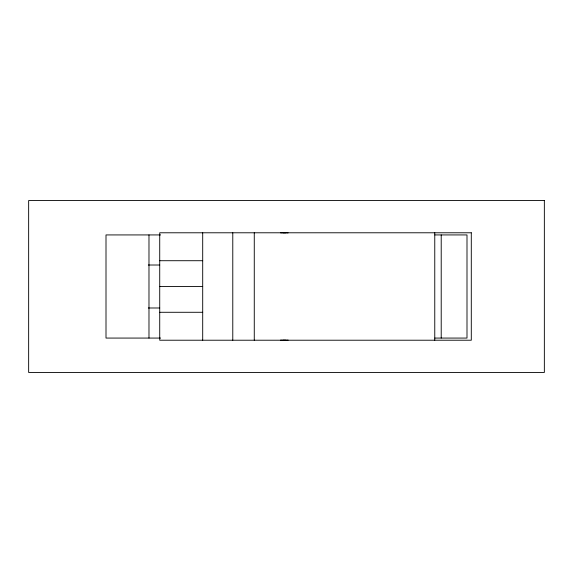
<?xml version="1.0" encoding="UTF-8"?>
<svg xmlns="http://www.w3.org/2000/svg" width="573" height="573" viewBox="0 0 573 573"><rect width="100%" height="100%" fill="white"/><g stroke="black" fill="none" stroke-linecap="round" stroke-linejoin="round"><path stroke-width="0.86" d="M283.048 232.781L285.683 232.781M285.683 340.219L283.048 340.219M160.598 234.93L106.005 234.93L106.005 338.07L160.598 338.07M434.828 234.93L466.995 234.93L466.995 338.07L434.828 338.07M159.724 260.715L202.699 260.715M148.321 265.013L159.724 265.013M159.724 286.5L202.699 286.5M148.321 307.988L159.724 307.988M159.724 312.285L202.699 312.285M441.21 234.93L441.21 338.07M434.764 232.781L434.764 340.219M254.269 232.781L254.269 340.219M232.781 232.781L232.781 340.219M202.699 232.781L202.699 340.219M148.98 234.93L148.98 338.07M288.119 340.104A53.733 53.733 0 0 1 280.634 340.104M280.677 232.889A53.733 53.733 0 0 1 288.09 232.896M544.35 200.55L28.65 200.55L28.65 372.45L544.35 372.45L544.35 200.55M471.293 232.781L159.724 232.788L159.724 340.219L471.293 340.219L471.293 232.781"/></g></svg>
